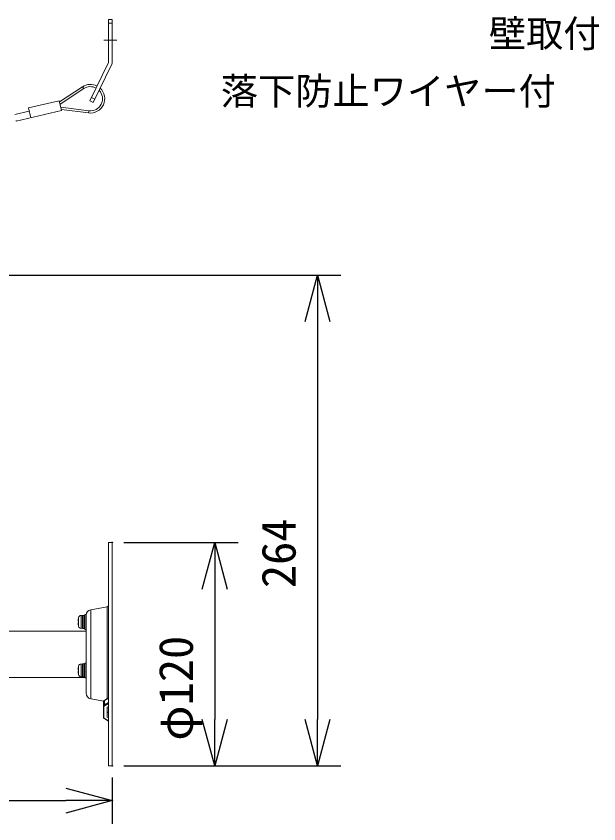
# Model space of a CAD drawing. Units: millimetres, scale not verified. Extents: x -62 to 62, y -56 to 57.
# Drawn here: x 30.22 to 61.52, y 4.99 to 48.38 of the extents above; entities that cross this region are included whole.
import ezdxf
from ezdxf.enums import TextEntityAlignment as Align

# ---------------------------------------------------------------- set-up
doc = ezdxf.new("R2010")
doc.units = ezdxf.units.MM
doc.header["$LTSCALE"] = 0.125
doc.header["$PDMODE"] = 32
doc.header["$PDSIZE"] = 0.025
for name, color, linetype in [('0-0_0', 7, 'Continuous'), ('0-1_DEFPOINTS', 7, 'Continuous'), ('0-4_TOUROKU', 7, 'Continuous'), ('0-6_SUNPO', 7, 'Continuous')]:
    doc.layers.add(name, color=color, linetype=linetype)
doc.layers.add('0-5_GAIKEI', color=1, linetype='Continuous', lineweight=18)
doc.styles.add('ＭＳ ゴシック', font='')
doc.styles.get('ＭＳ ゴシック').set_extended_font_data('MS Gothic')

# ---------------------------------------------------------------- blocks, each defined once
blk = doc.blocks.new('_OPEN30')
at = {"layer": '0-0_0'}
blk.add_line((0, 0), (-1, 0), dxfattribs=at)
blk.add_lwpolyline([(-1, 0.26795), (0, 0), (-1, -0.26795)], dxfattribs=at)
blk = doc.blocks.new('D1')
at = {"layer": '0-1_DEFPOINTS'}
for p in [(617.7643, 96.1356), (643.7528, 69.9662), (643.7528, 68.1064)]:
    blk.add_point(p, dxfattribs=at)
at = {"layer": '0-6_SUNPO'}
for p, q in [((617.7643, 95.5106), (617.7643, 66.8564)), ((643.7528, 69.3412), (643.7528, 66.8564)), ((620.2643, 68.1064), (641.2528, 68.1064))]:
    blk.add_line(p, q, dxfattribs=at)
at = {"layer": '0-6_SUNPO', "xscale": 2.5, "yscale": 2.5, "rotation": 180}
blk.add_blockref('_OPEN30', (617.7643, 68.1064), dxfattribs=at)
at = {"layer": '0-6_SUNPO', "xscale": 2.5, "yscale": 2.5}
blk.add_blockref('_OPEN30', (643.7528, 68.1064), dxfattribs=at)
at = {"layer": '0-6_SUNPO', "style": 'ＭＳ ゴシック'}
blk.add_text('260', height=1.833, dxfattribs=at).set_placement((627.1872, 68.7314), align=Align.BOTTOM_LEFT)
blk = doc.blocks.new('D2')
at = {"layer": '0-1_DEFPOINTS'}
for p in [(643.7528, 81.9662), (643.7528, 69.9662), (649.2593, 69.9662)]:
    blk.add_point(p, dxfattribs=at)
at = {"layer": '0-6_SUNPO'}
for p, q in [((644.3778, 81.9662), (650.5093, 81.9662)), ((649.2593, 79.4662), (649.2593, 72.4662)), ((644.3778, 69.9662), (650.5093, 69.9662))]:
    blk.add_line(p, q, dxfattribs=at)
at = {"layer": '0-6_SUNPO', "xscale": 2.5, "yscale": 2.5}
for p, rotation in [((649.2593, 81.9662), 90), ((649.2593, 69.9662), 270)]:
    blk.add_blockref('_OPEN30', p, dxfattribs=dict(at, rotation=rotation))
at = {"layer": '0-6_SUNPO', "style": 'ＭＳ ゴシック'}
blk.add_text('φ120', height=1.833, rotation=90, dxfattribs=at).set_placement((648.6343, 71.3233), align=Align.BOTTOM_LEFT)
blk = doc.blocks.new('D6')
at = {"layer": '0-1_DEFPOINTS'}
for p in [(621.0528, 96.3362), (643.7528, 69.9662), (654.7777, 69.9662)]:
    blk.add_point(p, dxfattribs=at)
at = {"layer": '0-6_SUNPO'}
for p, q in [((621.6778, 96.3362), (656.0277, 96.3362)), ((654.7777, 93.8362), (654.7777, 72.4662)), ((644.3778, 69.9662), (656.0277, 69.9662))]:
    blk.add_line(p, q, dxfattribs=at)
at = {"layer": '0-6_SUNPO', "xscale": 2.5, "yscale": 2.5}
for p, rotation in [((654.7777, 96.3362), 90), ((654.7777, 69.9662), 270)]:
    blk.add_blockref('_OPEN30', p, dxfattribs=dict(at, rotation=rotation))
at = {"layer": '0-6_SUNPO', "style": 'ＭＳ ゴシック'}
blk.add_text('264', height=1.833, rotation=90, dxfattribs=at).set_placement((654.1527, 79.5202), align=Align.BOTTOM_LEFT)

msp = doc.modelspace()

# ---------------------------------------------------------------- linework, layer by layer
at = {"layer": '0-5_GAIKEI'}
for p, q in [((35.3835, 48.2003), (35.1835, 48.2003)), ((35.1835, 48.2003), (35.1835, 45.9049)), ((35.3835, 45.9049), (35.3835, 48.2003)), ((35.3835, 48.0003), (35.1835, 48.0003)), ((34.1824, 43.8296), (35.1815, 45.8962)), ((34.3625, 43.7425), (35.3615, 45.8091)), ((32.5528, 43.7806), (33.7854, 44.59)), ((32.5817, 43.656), (33.8513, 44.4897)), ((33.7854, 44.59), (33.8513, 44.4897)), ((32.5397, 43.8373), (30.8835, 43.454)), ((32.6615, 43.3112), (32.5397, 43.8373)), ((34.1824, 43.8296), (34.3625, 43.7425)), ((34.2695, 44.0097), (34.4495, 43.9226)), ((31.0053, 42.9279), (30.8835, 43.454)), ((32.6195, 43.4926), (34.1263, 43.3015)), ((30.9241, 43.2786), (30.1447, 43.0982)), ((30.2259, 42.7475), (32.6615, 43.3112)), ((32.6483, 43.368), (34.1112, 43.1825)), ((34.1112, 43.1825), (34.1263, 43.3015)), ((30.2209, 42.769), (30.2259, 42.7475)), ((34.2314, 16.4918), (34.2314, 11.7088)), ((35.1008, 11.7026), (35.1008, 16.6452)), ((33.5745, 16.0748), (33.5745, 15.6059)), ((33.7835, 16.1892), (33.7115, 16.1855)), ((33.7115, 16.1855), (33.7115, 15.4951)), ((33.7824, 15.4914), (33.7824, 16.1892)), ((33.8035, 16.1803), (33.8035, 15.5003)), ((33.8135, 16.1903), (33.8135, 15.4903)), ((33.8935, 16.1903), (33.8135, 16.1903)), ((33.8935, 15.4903), (33.8935, 16.1903)), ((33.9035, 15.4403), (33.9035, 16.2403)), ((33.9835, 16.2403), (33.9035, 16.2403)), ((33.5671, 16.0453), (33.5678, 16.0453)), ((33.5678, 15.6353), (33.5671, 15.6353)), ((33.7835, 15.4914), (33.7115, 15.4951)), ((33.8935, 15.4903), (33.8135, 15.4903)), ((33.9835, 15.4403), (33.9035, 15.4403)), ((33.5745, 13.4648), (33.5745, 12.9959)), ((33.7835, 13.5792), (33.7115, 13.5755)), ((33.7115, 13.5755), (33.7115, 12.8851)), ((33.7824, 12.8814), (33.7824, 13.5792)), ((33.8035, 13.5703), (33.8035, 12.8903)), ((33.8135, 13.5803), (33.8135, 12.8803)), ((33.8935, 13.5803), (33.8135, 13.5803)), ((33.8935, 12.8803), (33.8935, 13.5803)), ((33.9035, 12.8303), (33.9035, 13.6303)), ((33.9835, 13.6303), (33.9035, 13.6303)), ((33.5671, 13.4353), (33.5678, 13.4353)), ((33.5678, 13.0253), (33.5671, 13.0253)), ((33.7835, 12.8814), (33.7115, 12.8851)), ((33.8935, 12.8803), (33.8135, 12.8803)), ((33.9835, 12.8303), (33.9035, 12.8303)), ((35.1835, 11.7444), (34.9749, 11.6206)), ((34.9789, 11.6302), (35.1835, 11.7516)), ((34.9035, 10.7486), (34.9035, 11.5123)), ((35.1835, 11.4551), (34.9942, 11.3428)), ((35.1035, 11.2507), (35.1835, 11.2982)), ((34.9335, 10.7274), (34.9335, 11.2507)), ((35.1035, 11.2507), (35.1035, 10.7274)), ((35.1835, 10.9628), (35.1035, 11.0103)), ((35.1835, 10.989), (35.1835, 10.988)), ((34.9942, 10.6353), (35.1835, 10.523)), ((35.1835, 10.6799), (35.1035, 10.7274)), ((35.1835, 10.4941), (35.1835, 10.4929))]:
    msp.add_line(p, q, dxfattribs=at)
at = {"layer": '0-5_GAIKEI', "color": 3}
msp.add_line((34.9335, 47.1003), (35.6335, 47.1003), dxfattribs=at)
at = {"layer": '0-5_GAIKEI', "color": 7}
for p, q in [((35.1835, 20.1003), (35.1835, 8.1003)), ((35.1835, 20.1003), (35.3835, 20.1003)), ((35.3835, 8.1003), (35.3835, 20.1003)), ((35.1008, 16.6452), (34.2314, 16.4918)), ((33.9835, 16.2403), (33.9835, 12.0042)), ((33.9835, 15.3503), (19.4335, 15.3503)), ((33.9035, 12.8503), (19.4335, 12.8503)), ((34.9287, 11.5858), (34.2314, 11.7088)), ((35.1835, 8.1003), (35.3835, 8.1003))]:
    msp.add_line(p, q, dxfattribs=at)
at = {"layer": '0-5_GAIKEI'}
for points in [[(33.5482, 15.9253), (33.5462, 15.8923), (33.5466, 15.8805), (33.5471, 15.877), (33.5475, 15.8759), (33.5478, 15.8755), (33.5482, 15.8753), (33.5678, 15.8753)], [(33.5482, 15.7553), (33.5462, 15.7883), (33.5466, 15.8001), (33.5473, 15.8044)], [(33.5482, 15.8753), (33.5479, 15.8754), (33.5477, 15.8756), (33.5474, 15.8761), (33.547, 15.8775), (33.5464, 15.882), (33.5471, 15.912), (33.5482, 15.9253)], [(33.5678, 15.8053), (33.5482, 15.8053), (33.5479, 15.8052), (33.5477, 15.8051), (33.5474, 15.8045), (33.547, 15.8032), (33.5464, 15.7986), (33.5471, 15.7686), (33.5482, 15.7553)], [(33.5482, 13.3153), (33.5462, 13.2823), (33.5466, 13.2705), (33.5471, 13.267), (33.5475, 13.2659), (33.5478, 13.2655), (33.5482, 13.2653), (33.5678, 13.2653)], [(33.5482, 13.1453), (33.5462, 13.1783), (33.5466, 13.1902), (33.5471, 13.1937), (33.5475, 13.1947), (33.5478, 13.1951), (33.5482, 13.1953)], [(33.5482, 13.2653), (33.5479, 13.2654), (33.5477, 13.2656), (33.5474, 13.2661), (33.547, 13.2675), (33.5464, 13.272), (33.5471, 13.302), (33.5482, 13.3153)], [(33.5678, 13.1953), (33.5482, 13.1953), (33.5479, 13.1952), (33.5477, 13.1951), (33.5474, 13.1945), (33.547, 13.1932), (33.5464, 13.1886), (33.5471, 13.1586), (33.5482, 13.1453)], [(34.9789, 11.6302), (34.9539, 11.6125), (34.9335, 11.592), (34.9182, 11.5693), (34.9072, 11.5414), (34.9035, 11.5123)], [(34.9749, 11.6206), (34.9448, 11.5984), (34.9222, 11.5721), (34.9082, 11.5429), (34.9035, 11.5123)], [(34.9749, 11.3802), (34.9448, 11.358), (34.9222, 11.3317), (34.9082, 11.3025), (34.9035, 11.2719)], [(34.9942, 11.3428), (34.9686, 11.3238), (34.9494, 11.3015), (34.9375, 11.2767), (34.9335, 11.2507)], [(34.9789, 11.6302), (34.9767, 11.6281), (34.9753, 11.6248), (34.9749, 11.6206)], [(34.9749, 11.6206), (34.9749, 11.3802), (35.1835, 11.504)], [(34.9749, 11.3802), (34.9753, 11.3758), (34.9764, 11.3709), (34.9781, 11.3657), (34.9805, 11.3605), (34.9835, 11.3554), (34.9868, 11.3506), (34.9904, 11.3463), (34.9942, 11.3428)], [(34.9035, 11.2719), (34.904, 11.2678), (34.9058, 11.2638), (34.9085, 11.2601), (34.9123, 11.2569), (34.9168, 11.2543), (34.922, 11.2523), (34.9276, 11.2511), (34.9335, 11.2507)], [(34.9035, 10.7486), (34.904, 10.7445), (34.9058, 10.7405), (34.9085, 10.7368), (34.9123, 10.7336), (34.9168, 10.731), (34.922, 10.729), (34.9276, 10.7278), (34.9335, 10.7274)], [(35.1835, 10.5093), (34.9789, 10.6308), (34.9539, 10.6484), (34.9335, 10.669), (34.9182, 10.6917), (34.9072, 10.7195), (34.9035, 10.7486)], [(34.9335, 10.7274), (34.9375, 10.7014), (34.9494, 10.6766), (34.9686, 10.6542), (34.9942, 10.6353)], [(34.9789, 10.6308), (34.9813, 10.6299), (34.9841, 10.63), (34.9873, 10.6309), (34.9907, 10.6327), (34.9942, 10.6353)]]:
    msp.add_lwpolyline(points, dxfattribs=at)
for centre, radius, start, end in [((35.1635, 45.9049), 0.02, 334.20001, 0), ((35.1635, 45.9049), 0.22, 334.20001, 0.00001), ((34.2081, 43.9464), 0.77, 62.13627, 123.29211), ((34.2081, 43.9464), 0.65, 61.75499, 123.29211), ((34.2081, 43.9464), 0.77, 262.77215, 46.99804), ((34.2081, 43.9464), 0.65, 262.77215, 43.69196), ((34.4435, 15.8403), 0.9, 164.89936, 166.83372), ((33.7194, 16.0357), 0.15, 93, 164.89936), ((33.7835, 16.1692), 0.02, 0, 90), ((33.8135, 16.1803), 0.01, 90, 179.99999), ((33.8935, 16.1803), 0.01, 0, 90), ((34.4435, 15.8403), 0.8993, 166.82357, 174.57653), ((34.4435, 15.8403), 0.8993, 185.42347, 193.17643), ((34.4435, 15.8403), 0.8763, 177.71107, 182.28893), ((34.4435, 15.8403), 0.9, 193.16628, 195.10064), ((33.7194, 15.6449), 0.15, 195.10064, 267), ((33.7835, 15.5114), 0.02, 270, 0), ((33.8135, 15.5003), 0.01, 179.99999, 270), ((33.8935, 15.5003), 0.01, 270, 0), ((34.4435, 13.2303), 0.9, 164.89936, 166.83372), ((33.7194, 13.4257), 0.15, 93, 164.89936), ((33.7835, 13.5592), 0.02, 0, 90), ((33.8135, 13.5703), 0.01, 90, 180), ((33.8935, 13.5703), 0.01, 0, 90), ((34.4435, 13.2303), 0.8993, 166.82357, 174.57653), ((34.4435, 13.2303), 0.8993, 185.42347, 193.17643), ((34.4435, 13.2303), 0.8763, 177.71107, 182.28893), ((34.4435, 13.2303), 0.9, 193.16628, 195.10064), ((33.7194, 13.0349), 0.15, 195.10064, 267), ((33.7835, 12.9014), 0.02, 270, 0), ((33.8135, 12.8903), 0.01, 179.99999, 270), ((33.8935, 12.8903), 0.01, 270, 0)]:
    msp.add_arc(centre, radius, start, end, dxfattribs=at)
at = {"layer": '0-5_GAIKEI', "color": 7}
for centre, radius, start, end in [((34.2835, 16.1964), 0.3, 100, 179.797), ((35.0835, 16.7436), 0.1, 280, 0), ((34.2835, 12.0042), 0.3, 179.99999, 260)]:
    msp.add_arc(centre, radius, start, end, dxfattribs=at)

# ---------------------------------------------------------------- block references
at = {"layer": '0-6_SUNPO'}
for name in ['D1', 'D6', 'D2']:
    msp.add_blockref(name, (-608.3694, -61.8659), dxfattribs=at)

# ---------------------------------------------------------------- texts
at = {"layer": '0-4_TOUROKU', "style": 'ＭＳ ゴシック'}
for s, p in [('壁取付', (55.6128, 46.2753)), ('落下防止ワイヤー付', (41.2128, 43.1816))]:
    msp.add_text(s, height=1.466, dxfattribs=at).set_placement(p, align=Align.BOTTOM_LEFT)

doc.saveas('drawing.dxf')
